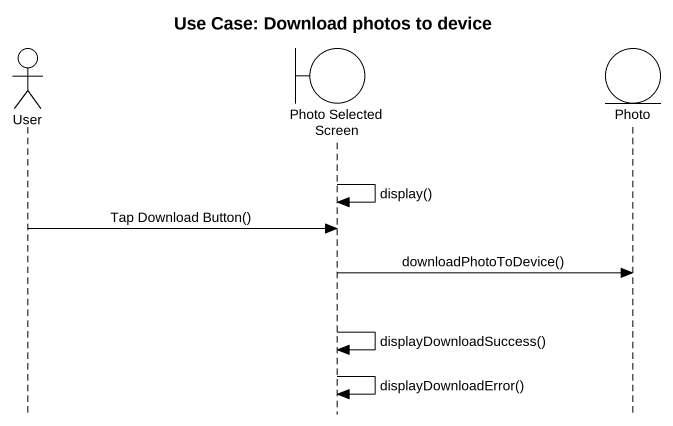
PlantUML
@startuml
title Use Case: Download photos to device
hide footbox
actor User
boundary "Photo Selected Screen" as Photo_Selected_Screen
entity Photo

Photo_Selected_Screen -> Photo_Selected_Screen : display()
User -> Photo_Selected_Screen : Tap Download Button()
Photo_Selected_Screen -> Photo : downloadPhotoToDevice()
Photo_Selected_Screen -> Photo_Selected_Screen : displayDownloadSuccess()
Photo_Selected_Screen -> Photo_Selected_Screen : displayDownloadError()
@enduml
